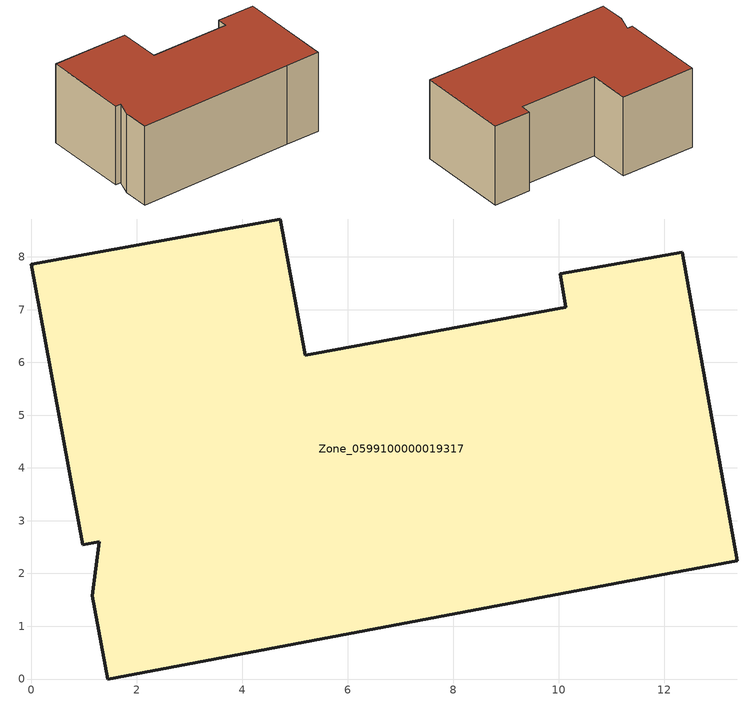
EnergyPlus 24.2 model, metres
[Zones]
Zone_0599100000019317
 floor ground (C_G): 0.98,2.54 0,7.86 4.72,8.72 5.2,6.14 10.14,7.04 10.03,7.68 12.35,8.09 13.39,2.24 11.24,1.85 1.45,0 1.16,1.58 1.3,2.6 z0
 wall outside (C_F): 12.35,8.09 10.03,7.68 10.14,7.04 5.2,6.14 4.72,8.72 0,7.86 0.98,2.54 1.3,2.6 1.16,1.58 1.45,0 11.24,1.85 13.39,2.24 12.35,8.09 z0:5.18
 roof outside (C_R): 1.3,2.6 1.16,1.58 1.45,0 11.24,1.85 13.39,2.24 12.35,8.09 10.03,7.68 10.14,7.04 5.2,6.14 4.72,8.72 0,7.86 0.98,2.54 z5.18
[BUILDING]
Pand.0599100000019317: North Axis=0; Terrain=City; Loads Convergence Tolerance Value=0.04; Temperature Convergence Tolerance Value=0.4; Solar Distribution=FullExterior; Maximum Number of Warmup Days=25; Minimum Number of Warmup Days=1
[Site:Location]
Rotterdam.The.Hague.AP_ZH_NLD Design_Conditions: Latitude=51.96; Longitude=4.45; Time Zone=1; Elevation=-4.5
[SITE:GROUNDTEMPERATURE:BUILDINGSURFACE]
18, 18, 18, 18, 18, 18, 18, 18, 18, 18, 18, 18
[MATERIAL] Thermal Absorptance=0.9; Solar Absorptance=0.7; Visible Absorptance=0.7
Name | Roughness | Thickness | Conductivity | Density | Specific Heat
G.D.1965 | MediumSmooth | 0.15 | 1 | 540 | 1210
F.D.1965 | Rough | 0.3 | 0.857143 | 1920 | 840
R.D.1965 | MediumRough | 0.2 | 0.08 | 1500 | 1000
[CONSTRUCTION]
C_G: G.D.1965
C_F: F.D.1965
C_R: R.D.1965
[ZONE]
Zone_0599100000019317: Type=1; Multiplier=1; Ceiling Height=Autocalculate; Volume=Autocalculate; Floor Area=autocalculate; Part of Total Floor Area=Yes
[ZONEINFILTRATION:DESIGNFLOWRATE]
Infil_Zone_0599100000019317: Zone or ZoneList or Space or SpaceList=Zone_0599100000019317; Schedule=AlwaysOn; Design Flow Rate Calculation Method=Flow/Area; Flow Rate per Floor Area=0.0042; Constant Term Coefficient=1; Temperature Term Coefficient=0; Velocity Term Coefficient=0; Velocity Squared Term Coefficient=0
[HVACTEMPLATE:ZONE:IDEALLOADSAIRSYSTEM]
Zone_0599100000019317: Maximum Heating Supply Air Temperature=50; Minimum Cooling Supply Air Temperature=13; Maximum Heating Supply Air Humidity Ratio=0.0156; Minimum Cooling Supply Air Humidity Ratio=0.0077; Heating Limit=NoLimit; Cooling Limit=NoLimit; Dehumidification Control Type=ConstantSensibleHeatRatio; Cooling Sensible Heat Ratio=0.7; Dehumidification Setpoint=60; Humidification Control Type=None; Humidification Setpoint=30; Outdoor Air Method=None; Outdoor Air Flow Rate per Person=0.00944; Outdoor Air Flow Rate per Zone Floor Area=0; Outdoor Air Flow Rate per Zone=0; Demand Controlled Ventilation Type=None; Outdoor Air Economizer Type=NoEconomizer; Heat Recovery Type=None; Sensible Heat Recovery Effectiveness=0.7; Latent Heat Recovery Effectiveness=0.65
[ZONECONTROL:THERMOSTAT]
ThermostatControl_Zone_0599100000019317: Zone or ZoneList=Zone_0599100000019317; Control Type Schedule=DualSetpointControlType; Control 1=Thermostat_Zone_0599100000019317; Temperature Difference Between Cutout And Setpoint=0
[THERMOSTATSETPOINT:DUALSETPOINT]
Thermostat_Zone_0599100000019317: Heating Setpoint Temperature Schedule=HeatingSetpoint_Zone_0599100000019317; Cooling Setpoint Temperature Schedule=CoolingSetpoint_Zone_0599100000019317
[SCHEDULE:COMPACT]
HeatingSetpoint_Zone_0599100000019317: Through: 12/31, For: AllDays, Until: 24:00, 21
CoolingSetpoint_Zone_0599100000019317: Through: 12/31, For: AllDays, Until: 24:00, 24
DualSetpointControlType: Through: 12/31, For: AllDays, Until: 24:00, 4
AlwaysOn: Through: 12/31, For: AllDays, Until: 24:00, 1
